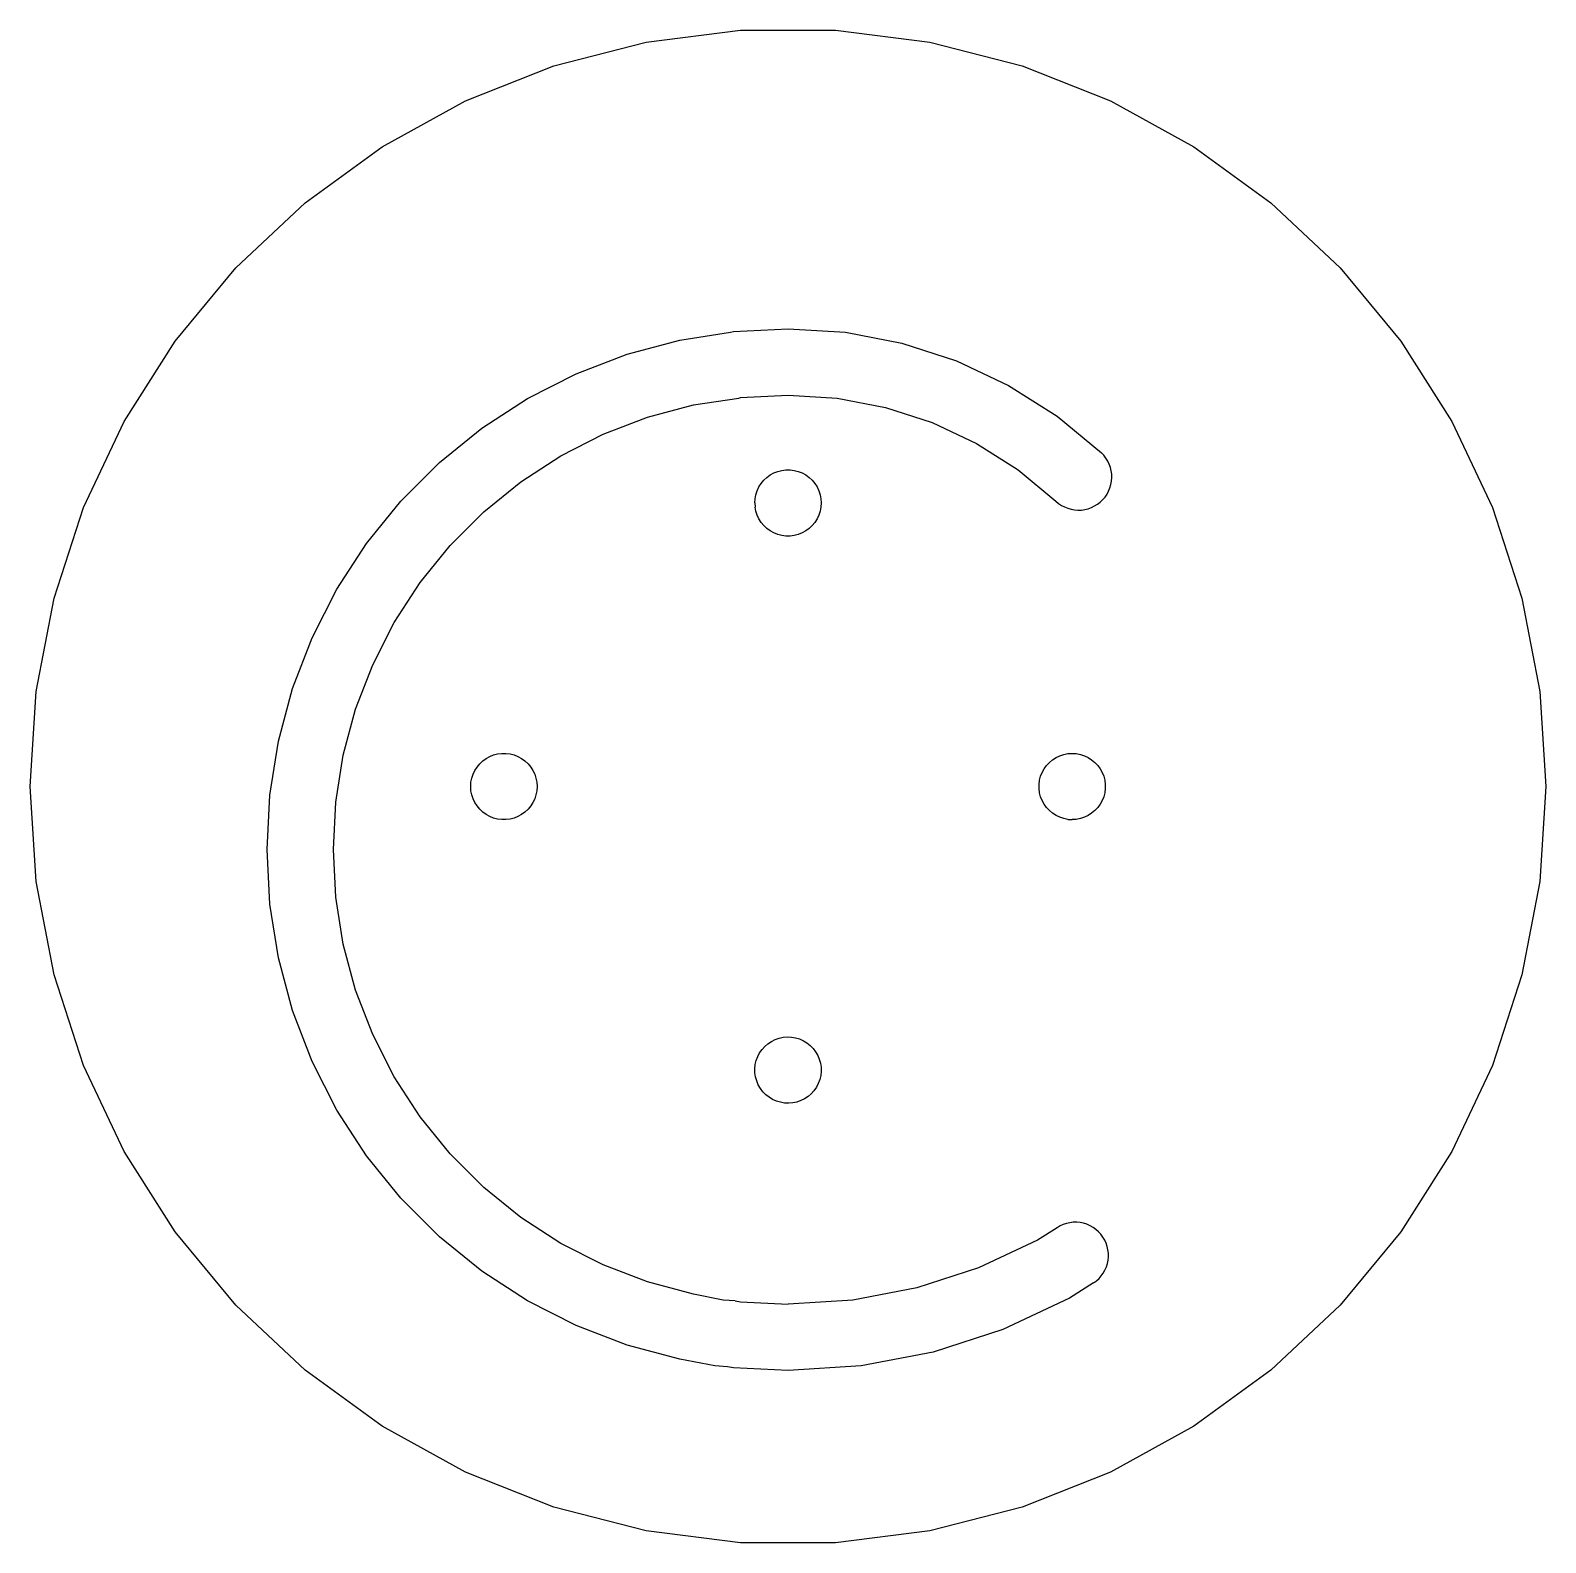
# Model space of a CAD drawing. Extents: x -24 to 24, y -24 to 24.
import ezdxf

# ---------------------------------------------------------------- set-up
doc = ezdxf.new("R2010")
doc.units = 0
doc.header["$MEASUREMENT"] = 0
doc.layers.get('0').update_dxf_attribs({"linetype": 'CONTINUOUS'})

msp = doc.modelspace()

# ---------------------------------------------------------------- linework, layer by layer
for p, q in [((-7.416, 22.825), (-4.497, 23.575)), ((-4.497, 23.575), (-1.507, 23.953)), ((-1.507, 23.953), (1.507, 23.953)), ((1.507, 23.953), (4.497, 23.575)), ((4.497, 23.575), (7.416, 22.825)), ((-10.219, 21.716), (-7.416, 22.825)), ((7.416, 22.825), (10.219, 21.716)), ((-12.86, 20.264), (-10.219, 21.716)), ((10.219, 21.716), (12.86, 20.264)), ((-15.298, 18.492), (-12.86, 20.264)), ((12.86, 20.264), (15.298, 18.492)), ((-17.495, 16.429), (-15.298, 18.492)), ((15.298, 18.492), (17.495, 16.429)), ((-19.416, 14.107), (-17.495, 16.429)), ((17.495, 16.429), (19.416, 14.107)), ((-1.817, 14.386), (-1.725, 14.41)), ((-1.725, 14.41), (0, 14.5)), ((0, 14.5), (1.817, 14.386)), ((-21.031, 11.562), (-19.416, 14.107)), ((-5.099, 13.692), (-3.431, 14.139)), ((-3.431, 14.139), (-1.817, 14.386)), ((1.817, 14.386), (3.606, 14.044)), ((3.606, 14.044), (5.338, 13.482)), ((19.416, 14.107), (21.031, 11.562)), ((-6.711, 13.074), (-5.099, 13.692)), ((5.338, 13.482), (6.985, 12.706)), ((-8.25, 12.289), (-6.711, 13.074)), ((6.985, 12.706), (8.523, 11.731)), ((-9.698, 11.349), (-8.25, 12.289)), ((-4.45, 11.695), (-2.994, 12.085)), ((-2.994, 12.085), (-1.554, 12.302)), ((-1.554, 12.302), (-1.505, 12.321)), ((-1.505, 12.321), (0, 12.4)), ((0, 12.4), (1.554, 12.302)), ((1.554, 12.302), (3.084, 12.01)), ((3.084, 12.01), (4.565, 11.529)), ((-22.315, 8.835), (-21.031, 11.562)), ((-5.857, 11.155), (-4.45, 11.695)), ((4.565, 11.529), (5.974, 10.866)), ((8.523, 11.731), (9.926, 10.57)), ((21.031, 11.562), (22.315, 8.835)), ((-11.041, 10.262), (-9.698, 11.349)), ((-7.2, 10.471), (-5.857, 11.155)), ((5.974, 10.866), (7.289, 10.032)), ((10.002, 10.491), (9.926, 10.57)), ((-12.262, 9.041), (-11.041, 10.262)), ((-8.464, 9.65), (-7.2, 10.471)), ((10.069, 10.404), (10.002, 10.491)), ((10.127, 10.31), (10.069, 10.404)), ((10.175, 10.212), (10.127, 10.31)), ((10.212, 10.108), (10.175, 10.212)), ((10.239, 10.001), (10.212, 10.108)), ((-9.635, 8.701), (-8.464, 9.65)), ((-0.849, 9.599), (-0.765, 9.701)), ((-0.765, 9.701), (-0.669, 9.791)), ((-0.669, 9.791), (-0.563, 9.869)), ((-0.563, 9.869), (-0.447, 9.932)), ((-0.447, 9.932), (-0.324, 9.981)), ((-0.324, 9.981), (-0.197, 10.014)), ((-0.197, 10.014), (-0.066, 10.03)), ((-0.066, 10.03), (0.066, 10.03)), ((0.066, 10.03), (0.197, 10.014)), ((0.197, 10.014), (0.324, 9.981)), ((0.324, 9.981), (0.447, 9.932)), ((0.447, 9.932), (0.563, 9.869)), ((0.563, 9.869), (0.669, 9.791)), ((0.669, 9.791), (0.765, 9.701)), ((0.765, 9.701), (0.849, 9.599)), ((7.289, 10.032), (8.488, 9.039)), ((10.229, 9.565), (10.249, 9.673)), ((10.253, 9.892), (10.239, 10.001)), ((10.249, 9.673), (10.257, 9.783)), ((10.257, 9.783), (10.253, 9.892)), ((-1.042, 9.114), (-1.017, 9.243)), ((-1.017, 9.243), (-0.976, 9.369)), ((-0.976, 9.369), (-0.92, 9.488)), ((-0.92, 9.488), (-0.849, 9.599)), ((0.849, 9.599), (0.92, 9.488)), ((0.92, 9.488), (0.976, 9.369)), ((0.976, 9.369), (1.017, 9.243)), ((1.017, 9.243), (1.042, 9.114)), ((9.973, 9.086), (10.044, 9.17)), ((10.044, 9.17), (10.105, 9.261)), ((10.105, 9.261), (10.157, 9.358)), ((10.157, 9.358), (10.199, 9.459)), ((10.199, 9.459), (10.229, 9.565)), ((-23.246, 5.969), (-22.315, 8.835)), ((-13.349, 7.698), (-12.262, 9.041)), ((-10.701, 7.635), (-9.635, 8.701)), ((-1.05, 8.982), (-1.042, 9.114)), ((-1.05, 8.982), (-1.042, 8.851)), ((-1.017, 8.721), (-1.042, 8.851)), ((-0.976, 8.596), (-1.017, 8.721)), ((1.017, 8.721), (0.976, 8.596)), ((1.042, 8.851), (1.017, 8.721)), ((1.042, 9.114), (1.05, 8.982)), ((1.05, 8.982), (1.042, 8.851)), ((8.488, 9.039), (8.572, 8.968)), ((8.572, 8.968), (8.663, 8.906)), ((8.663, 8.906), (8.76, 8.855)), ((8.76, 8.855), (8.862, 8.813)), ((8.862, 8.813), (8.967, 8.782)), ((8.967, 8.782), (9.076, 8.763)), ((9.076, 8.763), (9.185, 8.755)), ((9.185, 8.755), (9.295, 8.758)), ((9.295, 8.758), (9.404, 8.773)), ((9.404, 8.773), (9.511, 8.799)), ((9.511, 8.799), (9.614, 8.837)), ((9.614, 8.837), (9.713, 8.885)), ((9.713, 8.885), (9.806, 8.942)), ((9.806, 8.942), (9.893, 9.01)), ((9.893, 9.01), (9.973, 9.086)), ((22.315, 8.835), (23.246, 5.969)), ((-0.92, 8.476), (-0.976, 8.596)), ((-0.849, 8.365), (-0.92, 8.476)), ((-0.765, 8.263), (-0.849, 8.365)), ((-0.669, 8.173), (-0.765, 8.263)), ((-0.563, 8.096), (-0.669, 8.173)), ((0.669, 8.173), (0.563, 8.096)), ((0.765, 8.263), (0.669, 8.173)), ((0.849, 8.365), (0.765, 8.263)), ((0.92, 8.476), (0.849, 8.365)), ((0.976, 8.596), (0.92, 8.476)), ((-14.289, 6.25), (-13.349, 7.698)), ((-0.447, 8.032), (-0.563, 8.096)), ((-0.324, 7.984), (-0.447, 8.032)), ((-0.197, 7.951), (-0.324, 7.984)), ((-0.066, 7.934), (-0.197, 7.951)), ((0.066, 7.934), (-0.066, 7.934)), ((0.197, 7.951), (0.066, 7.934)), ((0.324, 7.984), (0.197, 7.951)), ((0.447, 8.032), (0.324, 7.984)), ((0.563, 8.096), (0.447, 8.032)), ((-11.65, 6.464), (-10.701, 7.635)), ((-15.074, 4.711), (-14.289, 6.25)), ((-12.471, 5.2), (-11.65, 6.464)), ((-23.811, 3.008), (-23.246, 5.969)), ((23.246, 5.969), (23.811, 3.008)), ((-13.155, 3.857), (-12.471, 5.2)), ((-15.692, 3.099), (-15.074, 4.711)), ((-13.695, 2.45), (-13.155, 3.857)), ((-24, 0), (-23.811, 3.008)), ((-16.139, 1.431), (-15.692, 3.099)), ((23.811, 3.008), (24, 0)), ((-14.085, 0.994), (-13.695, 2.45)), ((-16.41, -0.275), (-16.139, 1.431)), ((-14.321, -0.495), (-14.085, 0.994)), ((-9.447, 0.95), (-9.324, 0.999)), ((-9.324, 0.999), (-9.197, 1.031)), ((-9.197, 1.031), (-9.066, 1.048)), ((-9.066, 1.048), (-8.934, 1.048)), ((-8.934, 1.048), (-8.803, 1.031)), ((-8.803, 1.031), (-8.676, 0.999)), ((-8.676, 0.999), (-8.553, 0.95)), ((8.494, 0.92), (8.613, 0.976)), ((8.613, 0.976), (8.739, 1.017)), ((8.739, 1.017), (8.868, 1.042)), ((8.868, 1.042), (9, 1.05)), ((9, 1.05), (9.132, 1.042)), ((9.132, 1.042), (9.261, 1.017)), ((9.261, 1.017), (9.387, 0.976)), ((9.387, 0.976), (9.506, 0.92)), ((-9.976, 0.387), (-9.92, 0.506)), ((-9.92, 0.506), (-9.849, 0.617)), ((-9.849, 0.617), (-9.765, 0.719)), ((-9.765, 0.719), (-9.669, 0.809)), ((-9.669, 0.809), (-9.563, 0.887)), ((-9.563, 0.887), (-9.447, 0.95)), ((-8.553, 0.95), (-8.437, 0.887)), ((-8.437, 0.887), (-8.331, 0.809)), ((-8.331, 0.809), (-8.235, 0.719)), ((-8.235, 0.719), (-8.151, 0.617)), ((-8.151, 0.617), (-8.08, 0.506)), ((-8.08, 0.506), (-8.024, 0.387)), ((8.05, 0.447), (8.113, 0.563)), ((8.113, 0.563), (8.191, 0.669)), ((8.191, 0.669), (8.281, 0.765)), ((8.281, 0.765), (8.383, 0.849)), ((8.383, 0.849), (8.494, 0.92)), ((9.506, 0.92), (9.617, 0.849)), ((9.617, 0.849), (9.719, 0.765)), ((9.719, 0.765), (9.809, 0.669)), ((9.809, 0.669), (9.887, 0.563)), ((9.887, 0.563), (9.95, 0.447)), ((-23.811, -3.008), (-24, 0)), ((-10.05, 0), (-10.042, 0.132)), ((-10.042, -0.132), (-10.05, 0)), ((-10.042, 0.132), (-10.017, 0.261)), ((-10.017, 0.261), (-9.976, 0.387)), ((-8.024, 0.387), (-7.983, 0.261)), ((-7.983, 0.261), (-7.958, 0.132)), ((-7.958, 0.132), (-7.95, 0)), ((-7.95, 0), (-7.958, -0.132)), ((7.952, 0.066), (7.969, 0.197)), ((7.952, -0.066), (7.952, 0.066)), ((7.969, 0.197), (8.001, 0.324)), ((8.001, 0.324), (8.05, 0.447)), ((9.95, 0.447), (9.999, 0.324)), ((9.999, 0.324), (10.031, 0.197)), ((10.031, 0.197), (10.048, 0.066)), ((10.048, 0.066), (10.048, -0.066)), ((24, 0), (23.811, -3.008)), ((-16.5, -2), (-16.41, -0.275)), ((-10.017, -0.261), (-10.042, -0.132)), ((-9.976, -0.387), (-10.017, -0.261)), ((-9.92, -0.506), (-9.976, -0.387)), ((-8.024, -0.387), (-8.08, -0.506)), ((-7.983, -0.261), (-8.024, -0.387)), ((-7.958, -0.132), (-7.983, -0.261)), ((7.969, -0.197), (7.952, -0.066)), ((8.001, -0.324), (7.969, -0.197)), ((8.05, -0.447), (8.001, -0.324)), ((8.113, -0.563), (8.05, -0.447)), ((9.95, -0.447), (9.887, -0.563)), ((9.999, -0.324), (9.95, -0.447)), ((10.031, -0.197), (9.999, -0.324)), ((10.048, -0.066), (10.031, -0.197)), ((-14.4, -2), (-14.321, -0.495)), ((-9.849, -0.617), (-9.92, -0.506)), ((-9.765, -0.719), (-9.849, -0.617)), ((-9.669, -0.809), (-9.765, -0.719)), ((-9.563, -0.887), (-9.669, -0.809)), ((-9.447, -0.95), (-9.563, -0.887)), ((-9.324, -0.999), (-9.447, -0.95)), ((-8.553, -0.95), (-8.676, -0.999)), ((-8.437, -0.887), (-8.553, -0.95)), ((-8.331, -0.809), (-8.437, -0.887)), ((-8.235, -0.719), (-8.331, -0.809)), ((-8.151, -0.617), (-8.235, -0.719)), ((-8.08, -0.506), (-8.151, -0.617)), ((8.191, -0.669), (8.113, -0.563)), ((8.281, -0.765), (8.191, -0.669)), ((8.383, -0.849), (8.281, -0.765)), ((8.494, -0.92), (8.383, -0.849)), ((8.613, -0.976), (8.494, -0.92)), ((9.506, -0.92), (9.387, -0.976)), ((9.617, -0.849), (9.506, -0.92)), ((9.719, -0.765), (9.617, -0.849)), ((9.809, -0.669), (9.719, -0.765)), ((9.887, -0.563), (9.809, -0.669)), ((-9.197, -1.031), (-9.324, -0.999)), ((-9.066, -1.048), (-9.197, -1.031)), ((-8.934, -1.048), (-9.066, -1.048)), ((-8.803, -1.031), (-8.934, -1.048)), ((-8.676, -0.999), (-8.803, -1.031)), ((8.739, -1.017), (8.613, -0.976)), ((8.868, -1.042), (8.739, -1.017)), ((8.868, -1.042), (9, -1.05)), ((9.132, -1.042), (9, -1.05)), ((9.261, -1.017), (9.132, -1.042)), ((9.387, -0.976), (9.261, -1.017)), ((-16.41, -3.725), (-16.5, -2)), ((-14.321, -3.505), (-14.4, -2)), ((-23.246, -5.969), (-23.811, -3.008)), ((23.811, -3.008), (23.246, -5.969)), ((-16.139, -5.431), (-16.41, -3.725)), ((-14.085, -4.994), (-14.321, -3.505)), ((-13.695, -6.45), (-14.085, -4.994)), ((-15.692, -7.099), (-16.139, -5.431)), ((-22.315, -8.835), (-23.246, -5.969)), ((23.246, -5.969), (22.315, -8.835)), ((-13.155, -7.857), (-13.695, -6.45)), ((-15.074, -8.711), (-15.692, -7.099)), ((-12.471, -9.2), (-13.155, -7.857)), ((-0.734, -8.232), (-0.634, -8.146)), ((-0.634, -8.146), (-0.525, -8.073)), ((-0.525, -8.073), (-0.406, -8.014)), ((-0.406, -8.014), (-0.282, -7.971)), ((-0.282, -7.971), (-0.153, -7.943)), ((-0.153, -7.943), (-0.022, -7.932)), ((-0.022, -7.932), (0.11, -7.938)), ((0.11, -7.938), (0.24, -7.96)), ((0.24, -7.96), (0.366, -7.998)), ((0.366, -7.998), (0.487, -8.052)), ((0.487, -8.052), (0.6, -8.12)), ((0.6, -8.12), (0.703, -8.202)), ((-1.005, -8.678), (-0.959, -8.555)), ((-0.959, -8.555), (-0.898, -8.438)), ((-0.898, -8.438), (-0.823, -8.33)), ((-0.823, -8.33), (-0.734, -8.232)), ((0.703, -8.202), (0.795, -8.296)), ((0.795, -8.296), (0.875, -8.402)), ((0.875, -8.402), (0.941, -8.516)), ((0.941, -8.516), (0.992, -8.637)), ((0.992, -8.637), (1.027, -8.764)), ((-21.031, -11.562), (-22.315, -8.835)), ((-14.289, -10.25), (-15.074, -8.711)), ((-1.049, -8.938), (-1.035, -8.807)), ((-1.046, -9.07), (-1.049, -8.938)), ((-1.027, -9.2), (-1.046, -9.07)), ((-1.035, -8.807), (-1.005, -8.678)), ((1.027, -8.764), (1.046, -8.895)), ((1.049, -9.027), (1.035, -9.158)), ((1.046, -8.895), (1.049, -9.027)), ((22.315, -8.835), (21.031, -11.562)), ((-11.65, -10.464), (-12.471, -9.2)), ((-0.992, -9.327), (-1.027, -9.2)), ((-0.941, -9.449), (-0.992, -9.327)), ((-0.875, -9.563), (-0.941, -9.449)), ((-0.795, -9.668), (-0.875, -9.563)), ((0.898, -9.527), (0.823, -9.635)), ((0.959, -9.41), (0.898, -9.527)), ((1.005, -9.286), (0.959, -9.41)), ((1.035, -9.158), (1.005, -9.286)), ((-0.703, -9.762), (-0.795, -9.668)), ((-0.6, -9.844), (-0.703, -9.762)), ((-0.487, -9.913), (-0.6, -9.844)), ((-0.366, -9.966), (-0.487, -9.913)), ((-0.24, -10.004), (-0.366, -9.966)), ((-0.11, -10.026), (-0.24, -10.004)), ((0.022, -10.032), (-0.11, -10.026)), ((0.153, -10.021), (0.022, -10.032)), ((0.282, -9.994), (0.153, -10.021)), ((0.406, -9.95), (0.282, -9.994)), ((0.525, -9.892), (0.406, -9.95)), ((0.634, -9.819), (0.525, -9.892)), ((0.734, -9.733), (0.634, -9.819)), ((0.823, -9.635), (0.734, -9.733)), ((-13.349, -11.698), (-14.289, -10.25)), ((-10.701, -11.635), (-11.65, -10.464)), ((-19.416, -14.107), (-21.031, -11.562)), ((-12.262, -13.041), (-13.349, -11.698)), ((-9.635, -12.701), (-10.701, -11.635)), ((21.031, -11.562), (19.416, -14.107)), ((-8.464, -13.65), (-9.635, -12.701)), ((-11.041, -14.262), (-12.262, -13.041)), ((-7.2, -14.471), (-8.464, -13.65)), ((8.717, -13.875), (8.617, -13.921)), ((8.821, -13.84), (8.717, -13.875)), ((8.928, -13.816), (8.821, -13.84)), ((9.037, -13.804), (8.928, -13.816)), ((9.147, -13.803), (9.037, -13.804)), ((9.256, -13.813), (9.147, -13.803)), ((9.364, -13.835), (9.256, -13.813)), ((9.468, -13.868), (9.364, -13.835)), ((9.569, -13.912), (9.468, -13.868)), ((9.665, -13.966), (9.569, -13.912)), ((-17.495, -16.429), (-19.416, -14.107)), ((-9.698, -15.349), (-11.041, -14.262)), ((7.901, -14.371), (6.037, -15.248)), ((8.523, -13.977), (7.901, -14.371)), ((8.617, -13.921), (8.523, -13.977)), ((9.754, -14.029), (9.665, -13.966)), ((9.836, -14.102), (9.754, -14.029)), ((9.91, -14.183), (9.836, -14.102)), ((9.976, -14.271), (9.91, -14.183)), ((10.031, -14.365), (9.976, -14.271)), ((10.077, -14.465), (10.031, -14.365)), ((19.416, -14.107), (17.495, -16.429)), ((-5.857, -15.155), (-7.2, -14.471)), ((10.112, -14.569), (10.077, -14.465)), ((10.136, -14.676), (10.112, -14.569)), ((10.148, -14.785), (10.136, -14.676)), ((10.149, -14.895), (10.148, -14.785)), ((-8.25, -16.289), (-9.698, -15.349)), ((-4.45, -15.695), (-5.857, -15.155)), ((6.037, -15.248), (4.079, -15.885)), ((9.987, -15.412), (10.041, -15.317)), ((10.041, -15.317), (10.084, -15.216)), ((10.084, -15.216), (10.117, -15.112)), ((10.117, -15.112), (10.139, -15.004)), ((10.139, -15.004), (10.149, -14.895)), ((-2.994, -16.085), (-4.45, -15.695)), ((9.682, -15.724), (8.912, -16.212)), ((9.682, -15.724), (9.77, -15.658)), ((9.77, -15.658), (9.851, -15.584)), ((9.851, -15.584), (9.923, -15.502)), ((9.923, -15.502), (9.987, -15.412)), ((-6.711, -17.074), (-8.25, -16.289)), ((-2.055, -16.271), (-2.994, -16.085)), ((-1.671, -16.295), (-2.055, -16.271)), ((-1.671, -16.295), (-1.505, -16.321)), ((2.055, -16.271), (0, -16.4)), ((4.079, -15.885), (2.055, -16.271)), ((8.912, -16.212), (6.81, -17.201)), ((-15.298, -18.492), (-17.495, -16.429)), ((-1.505, -16.321), (0, -16.4)), ((17.495, -16.429), (15.298, -18.492)), ((-5.099, -17.692), (-6.711, -17.074)), ((6.81, -17.201), (4.601, -17.919)), ((-3.431, -18.139), (-5.099, -17.692)), ((-2.319, -18.354), (-3.431, -18.139)), ((4.601, -17.919), (2.319, -18.354)), ((-12.86, -20.264), (-15.298, -18.492)), ((-1.915, -18.38), (-2.319, -18.354)), ((-1.725, -18.41), (-1.915, -18.38)), ((0, -18.5), (-1.725, -18.41)), ((2.319, -18.354), (0, -18.5)), ((15.298, -18.492), (12.86, -20.264)), ((-10.219, -21.716), (-12.86, -20.264)), ((12.86, -20.264), (10.219, -21.716)), ((-7.416, -22.825), (-10.219, -21.716)), ((10.219, -21.716), (7.416, -22.825)), ((-4.497, -23.575), (-7.416, -22.825)), ((7.416, -22.825), (4.497, -23.575)), ((-1.507, -23.953), (-4.497, -23.575)), ((1.507, -23.953), (-1.507, -23.953)), ((4.497, -23.575), (1.507, -23.953))]:
    msp.add_line(p, q)

doc.saveas('drawing.dxf')
